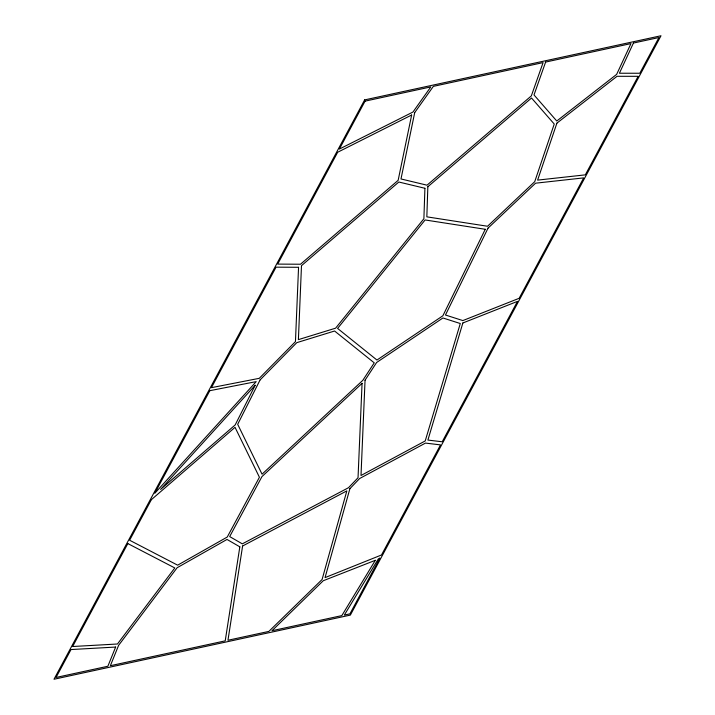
<?xml version="1.0" encoding="UTF-8"?>
<svg xmlns="http://www.w3.org/2000/svg" width="715" height="715" viewBox="0 0 715 715"><rect width="100%" height="100%" fill="white"/><g stroke="black" fill="none" stroke-linecap="round" stroke-linejoin="round"><path stroke-width="1.07" d="M424.916 188.277L423.888 218.745L335.603 328.176L298.396 339.625L301.489 265.667L398.827 182.021L424.916 188.277M427.847 186.74L426.837 216.833L487.55 226.253L534.731 181.664L554.241 124.035L531.522 98.009L427.847 186.74M298.557 267.294L295.447 341.618L259.277 378.324L211.434 387.664L276.044 267.169L298.557 267.294M362.058 383.365L358.036 477.745L348.509 487.701L242.314 543.856L229.685 536.581L261.958 476.592L362.058 383.365M365.052 380.183L361.004 475.493L425.219 440.941L460.281 323.529L442.934 317.978L376.626 362.487L365.052 380.183M239.829 546.832L225.216 640.855L110.369 665.71L118.636 645.305L177.132 567.737L227.013 539.45L239.829 546.832M242.608 546.001L227.96 640.256L268.867 631.408L322.081 579.516L346.838 490.883L242.608 546.001M411.652 115.017L398.148 180.332L300.514 264.228L277.688 264.103L337.668 152.25L411.652 115.017M414.709 112.604L400.99 178.956L427.007 185.185L531.325 95.908L543.087 62.607L433.353 86.363L414.709 112.604M349.894 488.694L325.066 577.604L381.506 554.974L440.529 444.891L425.47 443.094L359.636 478.523L349.894 488.694M462.864 322.983L427.901 440.065L442.201 441.781L517.49 301.373L462.864 322.983M556.905 123.15L537.617 180.117L585.326 174.853L638.164 76.317L617.045 76.299L556.905 123.15M545.625 62.062L534.007 94.943L556.771 121.014L616.643 74.378L630.961 43.588L545.625 62.062M115.642 647.057L107.867 666.255L56.038 677.471L71.008 649.56L115.642 647.057M633.436 43.052L619.404 73.234L639.8 73.252L658.962 37.529L633.436 43.052M485.262 229.292L442.88 315.78L376.957 360.038L337.596 328.426L425.103 219.961L485.262 229.292M488.059 228.103L445.463 315.011L462.846 320.579L519.135 298.307L583.699 177.883L535.58 183.192L488.059 228.103M255.192 385.269L235.164 424.942L160.607 489.418L255.192 385.269M260.108 379.888L237.684 424.308L262.048 474.179L362.791 380.353L374.24 362.854L334.593 331.009L296.805 342.646L260.108 379.888M364.641 99.903L53.991 679.25L350.359 615.097L661.009 35.75L364.641 99.903M127.833 543.579L72.635 646.512L117.457 644L174.8 567.951L127.833 543.579M151.374 499.669L129.621 540.245L177.651 565.172L227.254 537.037L259.42 477.245L235.038 427.329L151.374 499.669M209.817 390.685L154.789 493.314L256.22 381.622L209.817 390.685M365.061 101.146L339.366 149.078L412.948 112.049L430.805 86.917L365.061 101.146M379.781 558.192L349.939 613.854L344.317 615.07L378.271 559.005L379.781 558.192M375.33 560.31L341.833 615.606L271.986 630.728L323.26 580.732L375.33 560.31"/></g></svg>
